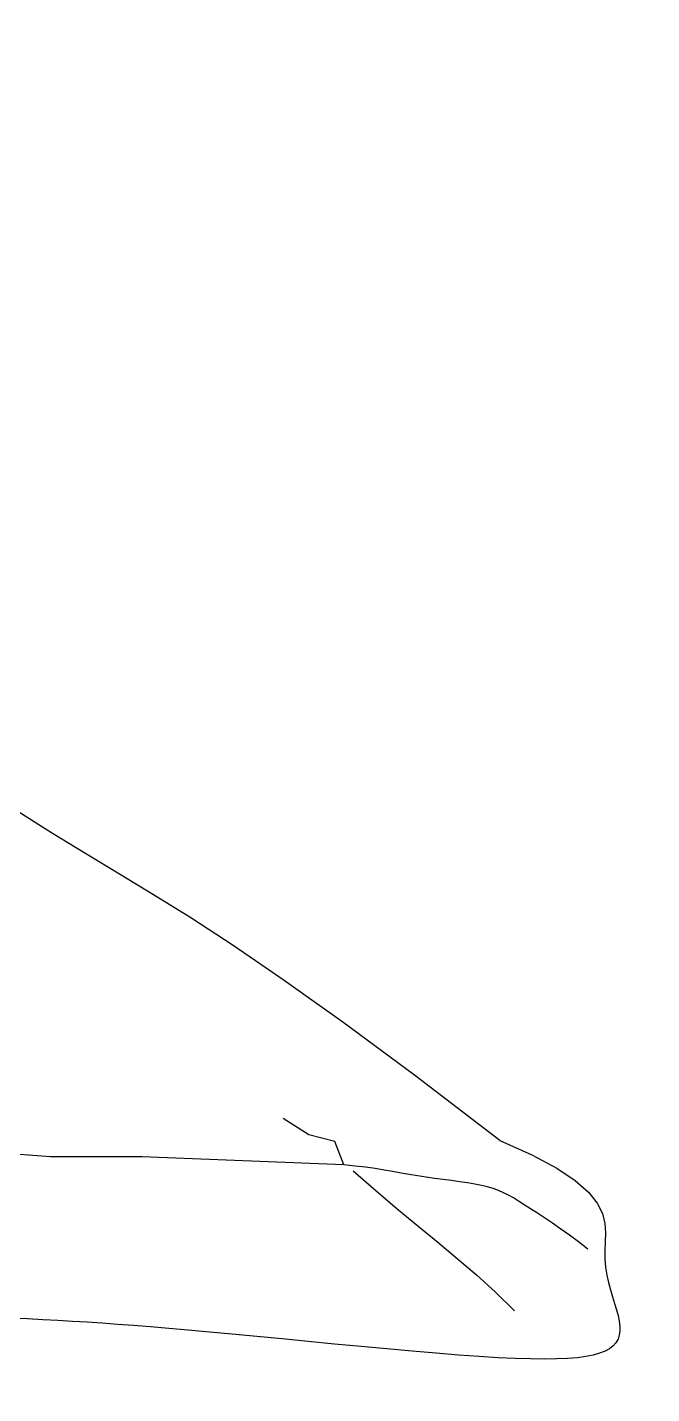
# Model space of a CAD drawing. Header units: millimetres. Extents: x 104198 to 1296755, y -81101 to 81453.
# Drawn here: x 635181.8 to 635259.2, y -26157.3 to -25988 of the extents above; entities that cross this region are included whole.
import ezdxf

# ---------------------------------------------------------------- set-up
doc = ezdxf.new("R2010")
doc.units = ezdxf.units.MM
doc.linetypes.add('HIDDEN2', pattern=[0.1875, 0.125, -0.0625])
doc.layers.add('0家具', color=51, linetype='Continuous')
doc.styles.add('黑体', font='simhei.ttf', dxfattribs={"width": 0.7})
doc.dimstyles.new('立面标注', dxfattribs={"dimtxt": 100, "dimasz": 35, "dimexe": 20, "dimexo": 100, "dimtad": 1, "dimdec": 0, "dimtxsty": '黑体', "dimblk": 'ARCHTICK', "dimcen": 80, "dimdle": 20, "dimclrd": 251, "dimclre": 251, "dimclrt": 256, "dimadec": 0, "dimazin": 0, "dimtfac": 1, "dimtdec": 0, "dimtix": 1, "dimtmove": 2, "dimatfit": 3, "dimldrblk": 'DOT', "dimfxl": 200, "dimfxlon": 1, "dimarcsym": 0})

# ---------------------------------------------------------------- blocks, each defined once
blk = doc.blocks.new('ghfdhrhr')
at = {"color": 250, "linetype": 'HIDDEN2', "ltscale": 600}
for p, q in [((635216.75, -32627.5), (635213.57, -32625.48)), ((635216.75, -32627.5), (635213.57, -32625.48)), ((635216.75, -32627.5), (635213.57, -32625.48)), ((635216.75, -32627.5), (635213.57, -32625.48)), ((635216.75, -32627.5), (635213.57, -32625.48)), ((635216.75, -32627.5), (635213.57, -32625.48)), ((635216.75, -32627.5), (635213.57, -32625.48)), ((635216.75, -32627.5), (635213.57, -32625.48)), ((635216.75, -32627.5), (635213.57, -32625.48)), ((635216.75, -32627.5), (635213.57, -32625.48)), ((635216.75, -32627.5), (635213.57, -32625.48)), ((635216.75, -32627.5), (635213.57, -32625.48)), ((635219.94, -32628.31), (635216.75, -32627.5)), ((635219.94, -32628.31), (635216.75, -32627.5)), ((635219.94, -32628.31), (635216.75, -32627.5)), ((635219.94, -32628.31), (635216.75, -32627.5)), ((635219.94, -32628.31), (635216.75, -32627.5)), ((635219.94, -32628.31), (635216.75, -32627.5)), ((635219.94, -32628.31), (635216.75, -32627.5)), ((635219.94, -32628.31), (635216.75, -32627.5)), ((635219.94, -32628.31), (635216.75, -32627.5)), ((635219.94, -32628.31), (635216.75, -32627.5)), ((635219.94, -32628.31), (635216.75, -32627.5)), ((635219.94, -32628.31), (635216.75, -32627.5)), ((635184.72, -32630.22), (635171.08, -32629.21)), ((635184.72, -32630.22), (635171.08, -32629.21)), ((635184.72, -32630.22), (635171.08, -32629.21)), ((635184.72, -32630.22), (635171.08, -32629.21)), ((635184.72, -32630.22), (635171.08, -32629.21)), ((635184.72, -32630.22), (635171.08, -32629.21)), ((635184.72, -32630.22), (635171.08, -32629.21)), ((635184.72, -32630.22), (635171.08, -32629.21)), ((635184.72, -32630.22), (635171.08, -32629.21)), ((635184.72, -32630.22), (635171.08, -32629.21)), ((635184.72, -32630.22), (635171.08, -32629.21)), ((635184.72, -32630.22), (635171.08, -32629.21)), ((635221.09, -32631.23), (635219.94, -32628.31)), ((635221.09, -32631.23), (635219.94, -32628.31)), ((635221.09, -32631.23), (635219.94, -32628.31)), ((635221.09, -32631.23), (635219.94, -32628.31)), ((635221.09, -32631.23), (635219.94, -32628.31)), ((635221.09, -32631.23), (635219.94, -32628.31)), ((635221.09, -32631.23), (635219.94, -32628.31)), ((635221.09, -32631.23), (635219.94, -32628.31)), ((635221.09, -32631.23), (635219.94, -32628.31)), ((635221.09, -32631.23), (635219.94, -32628.31)), ((635221.09, -32631.23), (635219.94, -32628.31)), ((635221.09, -32631.23), (635219.94, -32628.31)), ((635240.42, -32628.2), (635244.38, -32629.96)), ((635240.42, -32628.2), (635244.38, -32629.96)), ((635240.42, -32628.2), (635244.38, -32629.96)), ((635240.42, -32628.2), (635244.38, -32629.96)), ((635240.42, -32628.2), (635244.38, -32629.96)), ((635240.42, -32628.2), (635244.38, -32629.96)), ((635240.42, -32628.2), (635244.38, -32629.96)), ((635240.42, -32628.2), (635244.38, -32629.96)), ((635240.42, -32628.2), (635244.38, -32629.96)), ((635240.42, -32628.2), (635244.38, -32629.96)), ((635240.42, -32628.2), (635244.38, -32629.96)), ((635240.42, -32628.2), (635244.38, -32629.96)), ((635196.08, -32630.22), (635184.72, -32630.22)), ((635196.08, -32630.22), (635184.72, -32630.22)), ((635196.08, -32630.22), (635184.72, -32630.22)), ((635196.08, -32630.22), (635184.72, -32630.22)), ((635196.08, -32630.22), (635184.72, -32630.22)), ((635196.08, -32630.22), (635184.72, -32630.22)), ((635196.08, -32630.22), (635184.72, -32630.22)), ((635196.08, -32630.22), (635184.72, -32630.22)), ((635196.08, -32630.22), (635184.72, -32630.22)), ((635196.08, -32630.22), (635184.72, -32630.22)), ((635196.08, -32630.22), (635184.72, -32630.22)), ((635196.08, -32630.22), (635184.72, -32630.22)), ((635221.09, -32631.23), (635196.08, -32630.22)), ((635221.09, -32631.23), (635196.08, -32630.22)), ((635221.09, -32631.23), (635196.08, -32630.22)), ((635221.09, -32631.23), (635196.08, -32630.22)), ((635221.09, -32631.23), (635196.08, -32630.22)), ((635221.09, -32631.23), (635196.08, -32630.22)), ((635221.09, -32631.23), (635196.08, -32630.22)), ((635221.09, -32631.23), (635196.08, -32630.22)), ((635221.09, -32631.23), (635196.08, -32630.22)), ((635221.09, -32631.23), (635196.08, -32630.22)), ((635221.09, -32631.23), (635196.08, -32630.22)), ((635221.09, -32631.23), (635196.08, -32630.22)), ((635244.38, -32629.96), (635247.45, -32631.61)), ((635244.38, -32629.96), (635247.45, -32631.61)), ((635244.38, -32629.96), (635247.45, -32631.61)), ((635244.38, -32629.96), (635247.45, -32631.61)), ((635244.38, -32629.96), (635247.45, -32631.61)), ((635244.38, -32629.96), (635247.45, -32631.61)), ((635244.38, -32629.96), (635247.45, -32631.61)), ((635244.38, -32629.96), (635247.45, -32631.61)), ((635244.38, -32629.96), (635247.45, -32631.61)), ((635244.38, -32629.96), (635247.45, -32631.61)), ((635244.38, -32629.96), (635247.45, -32631.61)), ((635244.38, -32629.96), (635247.45, -32631.61)), ((635247.45, -32631.61), (635249.76, -32633.15)), ((635247.45, -32631.61), (635249.76, -32633.15)), ((635247.45, -32631.61), (635249.76, -32633.15)), ((635247.45, -32631.61), (635249.76, -32633.15)), ((635247.45, -32631.61), (635249.76, -32633.15)), ((635247.45, -32631.61), (635249.76, -32633.15)), ((635247.45, -32631.61), (635249.76, -32633.15)), ((635247.45, -32631.61), (635249.76, -32633.15)), ((635247.45, -32631.61), (635249.76, -32633.15)), ((635247.45, -32631.61), (635249.76, -32633.15)), ((635247.45, -32631.61), (635249.76, -32633.15)), ((635247.45, -32631.61), (635249.76, -32633.15)), ((635249.76, -32633.15), (635251.4, -32634.6)), ((635249.76, -32633.15), (635251.4, -32634.6)), ((635249.76, -32633.15), (635251.4, -32634.6)), ((635249.76, -32633.15), (635251.4, -32634.6)), ((635249.76, -32633.15), (635251.4, -32634.6)), ((635249.76, -32633.15), (635251.4, -32634.6)), ((635249.76, -32633.15), (635251.4, -32634.6)), ((635249.76, -32633.15), (635251.4, -32634.6)), ((635249.76, -32633.15), (635251.4, -32634.6)), ((635249.76, -32633.15), (635251.4, -32634.6)), ((635249.76, -32633.15), (635251.4, -32634.6)), ((635249.76, -32633.15), (635251.4, -32634.6)), ((635251.4, -32634.6), (635252.48, -32635.96)), ((635251.4, -32634.6), (635252.48, -32635.96)), ((635251.4, -32634.6), (635252.48, -32635.96)), ((635251.4, -32634.6), (635252.48, -32635.96)), ((635251.4, -32634.6), (635252.48, -32635.96)), ((635251.4, -32634.6), (635252.48, -32635.96)), ((635251.4, -32634.6), (635252.48, -32635.96)), ((635251.4, -32634.6), (635252.48, -32635.96)), ((635251.4, -32634.6), (635252.48, -32635.96)), ((635251.4, -32634.6), (635252.48, -32635.96)), ((635251.4, -32634.6), (635252.48, -32635.96)), ((635251.4, -32634.6), (635252.48, -32635.96)), ((635252.48, -32635.96), (635253.13, -32637.25)), ((635252.48, -32635.96), (635253.13, -32637.25)), ((635252.48, -32635.96), (635253.13, -32637.25)), ((635252.48, -32635.96), (635253.13, -32637.25)), ((635252.48, -32635.96), (635253.13, -32637.25)), ((635252.48, -32635.96), (635253.13, -32637.25)), ((635252.48, -32635.96), (635253.13, -32637.25)), ((635252.48, -32635.96), (635253.13, -32637.25)), ((635252.48, -32635.96), (635253.13, -32637.25)), ((635252.48, -32635.96), (635253.13, -32637.25)), ((635252.48, -32635.96), (635253.13, -32637.25)), ((635252.48, -32635.96), (635253.13, -32637.25)), ((635253.13, -32637.25), (635253.43, -32638.47)), ((635253.13, -32637.25), (635253.43, -32638.47)), ((635253.13, -32637.25), (635253.43, -32638.47)), ((635253.13, -32637.25), (635253.43, -32638.47)), ((635253.13, -32637.25), (635253.43, -32638.47)), ((635253.13, -32637.25), (635253.43, -32638.47)), ((635253.13, -32637.25), (635253.43, -32638.47)), ((635253.13, -32637.25), (635253.43, -32638.47)), ((635253.13, -32637.25), (635253.43, -32638.47)), ((635253.13, -32637.25), (635253.43, -32638.47)), ((635253.13, -32637.25), (635253.43, -32638.47)), ((635253.13, -32637.25), (635253.43, -32638.47)), ((635253.43, -32638.47), (635253.5, -32639.64)), ((635253.43, -32638.47), (635253.5, -32639.64)), ((635253.43, -32638.47), (635253.5, -32639.64)), ((635253.43, -32638.47), (635253.5, -32639.64)), ((635253.43, -32638.47), (635253.5, -32639.64)), ((635253.43, -32638.47), (635253.5, -32639.64)), ((635253.43, -32638.47), (635253.5, -32639.64)), ((635253.43, -32638.47), (635253.5, -32639.64)), ((635253.43, -32638.47), (635253.5, -32639.64)), ((635253.43, -32638.47), (635253.5, -32639.64)), ((635253.43, -32638.47), (635253.5, -32639.64)), ((635253.43, -32638.47), (635253.5, -32639.64)), ((635253.46, -32640.75), (635253.4, -32641.83)), ((635253.46, -32640.75), (635253.4, -32641.83)), ((635253.46, -32640.75), (635253.4, -32641.83)), ((635253.46, -32640.75), (635253.4, -32641.83)), ((635253.46, -32640.75), (635253.4, -32641.83)), ((635253.46, -32640.75), (635253.4, -32641.83)), ((635253.46, -32640.75), (635253.4, -32641.83)), ((635253.46, -32640.75), (635253.4, -32641.83)), ((635253.46, -32640.75), (635253.4, -32641.83)), ((635253.46, -32640.75), (635253.4, -32641.83)), ((635253.46, -32640.75), (635253.4, -32641.83)), ((635253.46, -32640.75), (635253.4, -32641.83)), ((635253.5, -32639.64), (635253.46, -32640.75)), ((635253.5, -32639.64), (635253.46, -32640.75)), ((635253.5, -32639.64), (635253.46, -32640.75)), ((635253.5, -32639.64), (635253.46, -32640.75)), ((635253.5, -32639.64), (635253.46, -32640.75)), ((635253.5, -32639.64), (635253.46, -32640.75)), ((635253.5, -32639.64), (635253.46, -32640.75)), ((635253.5, -32639.64), (635253.46, -32640.75)), ((635253.5, -32639.64), (635253.46, -32640.75)), ((635253.5, -32639.64), (635253.46, -32640.75)), ((635253.5, -32639.64), (635253.46, -32640.75)), ((635253.5, -32639.64), (635253.46, -32640.75)), ((635253.4, -32641.83), (635253.41, -32642.88)), ((635253.4, -32641.83), (635253.41, -32642.88)), ((635253.4, -32641.83), (635253.41, -32642.88)), ((635253.4, -32641.83), (635253.41, -32642.88)), ((635253.4, -32641.83), (635253.41, -32642.88)), ((635253.4, -32641.83), (635253.41, -32642.88)), ((635253.4, -32641.83), (635253.41, -32642.88)), ((635253.4, -32641.83), (635253.41, -32642.88)), ((635253.4, -32641.83), (635253.41, -32642.88)), ((635253.4, -32641.83), (635253.41, -32642.88)), ((635253.4, -32641.83), (635253.41, -32642.88)), ((635253.4, -32641.83), (635253.41, -32642.88)), ((635253.41, -32642.88), (635253.51, -32643.89)), ((635253.41, -32642.88), (635253.51, -32643.89)), ((635253.41, -32642.88), (635253.51, -32643.89)), ((635253.41, -32642.88), (635253.51, -32643.89)), ((635253.41, -32642.88), (635253.51, -32643.89)), ((635253.41, -32642.88), (635253.51, -32643.89)), ((635253.41, -32642.88), (635253.51, -32643.89)), ((635253.41, -32642.88), (635253.51, -32643.89)), ((635253.41, -32642.88), (635253.51, -32643.89)), ((635253.41, -32642.88), (635253.51, -32643.89)), ((635253.41, -32642.88), (635253.51, -32643.89)), ((635253.41, -32642.88), (635253.51, -32643.89)), ((635253.51, -32643.89), (635253.67, -32644.87)), ((635253.51, -32643.89), (635253.67, -32644.87)), ((635253.51, -32643.89), (635253.67, -32644.87)), ((635253.51, -32643.89), (635253.67, -32644.87)), ((635253.51, -32643.89), (635253.67, -32644.87)), ((635253.51, -32643.89), (635253.67, -32644.87)), ((635253.51, -32643.89), (635253.67, -32644.87)), ((635253.51, -32643.89), (635253.67, -32644.87)), ((635253.51, -32643.89), (635253.67, -32644.87)), ((635253.51, -32643.89), (635253.67, -32644.87)), ((635253.51, -32643.89), (635253.67, -32644.87)), ((635253.51, -32643.89), (635253.67, -32644.87)), ((635253.67, -32644.87), (635253.88, -32645.81)), ((635253.67, -32644.87), (635253.88, -32645.81)), ((635253.67, -32644.87), (635253.88, -32645.81)), ((635253.67, -32644.87), (635253.88, -32645.81)), ((635253.67, -32644.87), (635253.88, -32645.81)), ((635253.67, -32644.87), (635253.88, -32645.81)), ((635253.67, -32644.87), (635253.88, -32645.81)), ((635253.67, -32644.87), (635253.88, -32645.81)), ((635253.67, -32644.87), (635253.88, -32645.81)), ((635253.67, -32644.87), (635253.88, -32645.81)), ((635253.67, -32644.87), (635253.88, -32645.81)), ((635253.67, -32644.87), (635253.88, -32645.81)), ((635253.88, -32645.81), (635254.12, -32646.71)), ((635253.88, -32645.81), (635254.12, -32646.71)), ((635253.88, -32645.81), (635254.12, -32646.71)), ((635253.88, -32645.81), (635254.12, -32646.71)), ((635253.88, -32645.81), (635254.12, -32646.71)), ((635253.88, -32645.81), (635254.12, -32646.71)), ((635253.88, -32645.81), (635254.12, -32646.71)), ((635253.88, -32645.81), (635254.12, -32646.71)), ((635253.88, -32645.81), (635254.12, -32646.71)), ((635253.88, -32645.81), (635254.12, -32646.71)), ((635253.88, -32645.81), (635254.12, -32646.71)), ((635253.88, -32645.81), (635254.12, -32646.71)), ((635254.12, -32646.71), (635254.37, -32647.58)), ((635254.12, -32646.71), (635254.37, -32647.58)), ((635254.12, -32646.71), (635254.37, -32647.58)), ((635254.12, -32646.71), (635254.37, -32647.58)), ((635254.12, -32646.71), (635254.37, -32647.58)), ((635254.12, -32646.71), (635254.37, -32647.58)), ((635254.12, -32646.71), (635254.37, -32647.58)), ((635254.12, -32646.71), (635254.37, -32647.58)), ((635254.12, -32646.71), (635254.37, -32647.58)), ((635254.12, -32646.71), (635254.37, -32647.58)), ((635254.12, -32646.71), (635254.37, -32647.58)), ((635254.12, -32646.71), (635254.37, -32647.58)), ((635254.37, -32647.58), (635254.62, -32648.4)), ((635254.37, -32647.58), (635254.62, -32648.4)), ((635254.37, -32647.58), (635254.62, -32648.4)), ((635254.37, -32647.58), (635254.62, -32648.4)), ((635254.37, -32647.58), (635254.62, -32648.4)), ((635254.37, -32647.58), (635254.62, -32648.4)), ((635254.37, -32647.58), (635254.62, -32648.4)), ((635254.37, -32647.58), (635254.62, -32648.4)), ((635254.37, -32647.58), (635254.62, -32648.4)), ((635254.37, -32647.58), (635254.62, -32648.4)), ((635254.37, -32647.58), (635254.62, -32648.4)), ((635254.37, -32647.58), (635254.62, -32648.4)), ((635254.62, -32648.4), (635254.85, -32649.17)), ((635254.62, -32648.4), (635254.85, -32649.17)), ((635254.62, -32648.4), (635254.85, -32649.17)), ((635254.62, -32648.4), (635254.85, -32649.17)), ((635254.62, -32648.4), (635254.85, -32649.17)), ((635254.62, -32648.4), (635254.85, -32649.17)), ((635254.62, -32648.4), (635254.85, -32649.17)), ((635254.62, -32648.4), (635254.85, -32649.17)), ((635254.62, -32648.4), (635254.85, -32649.17)), ((635254.62, -32648.4), (635254.85, -32649.17)), ((635254.62, -32648.4), (635254.85, -32649.17)), ((635254.62, -32648.4), (635254.85, -32649.17)), ((635254.85, -32649.17), (635255.05, -32649.9)), ((635254.85, -32649.17), (635255.05, -32649.9)), ((635254.85, -32649.17), (635255.05, -32649.9)), ((635254.85, -32649.17), (635255.05, -32649.9)), ((635254.85, -32649.17), (635255.05, -32649.9)), ((635254.85, -32649.17), (635255.05, -32649.9)), ((635254.85, -32649.17), (635255.05, -32649.9)), ((635254.85, -32649.17), (635255.05, -32649.9)), ((635254.85, -32649.17), (635255.05, -32649.9)), ((635254.85, -32649.17), (635255.05, -32649.9)), ((635254.85, -32649.17), (635255.05, -32649.9)), ((635254.85, -32649.17), (635255.05, -32649.9)), ((635181.87, -32650.31), (635179.92, -32650.21)), ((635181.87, -32650.31), (635179.92, -32650.21)), ((635181.87, -32650.31), (635179.92, -32650.21)), ((635181.87, -32650.31), (635179.92, -32650.21)), ((635181.87, -32650.31), (635179.92, -32650.21)), ((635181.87, -32650.31), (635179.92, -32650.21)), ((635181.87, -32650.31), (635179.92, -32650.21)), ((635181.87, -32650.31), (635179.92, -32650.21)), ((635181.87, -32650.31), (635179.92, -32650.21)), ((635181.87, -32650.31), (635179.92, -32650.21)), ((635181.87, -32650.31), (635179.92, -32650.21)), ((635181.87, -32650.31), (635179.92, -32650.21)), ((635183.77, -32650.41), (635181.87, -32650.31)), ((635183.77, -32650.41), (635181.87, -32650.31)), ((635183.77, -32650.41), (635181.87, -32650.31)), ((635183.77, -32650.41), (635181.87, -32650.31)), ((635183.77, -32650.41), (635181.87, -32650.31)), ((635183.77, -32650.41), (635181.87, -32650.31)), ((635183.77, -32650.41), (635181.87, -32650.31)), ((635183.77, -32650.41), (635181.87, -32650.31)), ((635183.77, -32650.41), (635181.87, -32650.31)), ((635183.77, -32650.41), (635181.87, -32650.31)), ((635183.77, -32650.41), (635181.87, -32650.31)), ((635183.77, -32650.41), (635181.87, -32650.31)), ((635185.62, -32650.52), (635183.77, -32650.41)), ((635185.62, -32650.52), (635183.77, -32650.41)), ((635185.62, -32650.52), (635183.77, -32650.41)), ((635185.62, -32650.52), (635183.77, -32650.41)), ((635185.62, -32650.52), (635183.77, -32650.41)), ((635185.62, -32650.52), (635183.77, -32650.41)), ((635185.62, -32650.52), (635183.77, -32650.41)), ((635185.62, -32650.52), (635183.77, -32650.41)), ((635185.62, -32650.52), (635183.77, -32650.41)), ((635185.62, -32650.52), (635183.77, -32650.41)), ((635185.62, -32650.52), (635183.77, -32650.41)), ((635185.62, -32650.52), (635183.77, -32650.41)), ((635187.44, -32650.62), (635185.62, -32650.52)), ((635187.44, -32650.62), (635185.62, -32650.52)), ((635187.44, -32650.62), (635185.62, -32650.52)), ((635187.44, -32650.62), (635185.62, -32650.52)), ((635187.44, -32650.62), (635185.62, -32650.52)), ((635187.44, -32650.62), (635185.62, -32650.52)), ((635187.44, -32650.62), (635185.62, -32650.52)), ((635187.44, -32650.62), (635185.62, -32650.52)), ((635187.44, -32650.62), (635185.62, -32650.52)), ((635187.44, -32650.62), (635185.62, -32650.52)), ((635187.44, -32650.62), (635185.62, -32650.52)), ((635187.44, -32650.62), (635185.62, -32650.52)), ((635189.27, -32650.73), (635187.44, -32650.62)), ((635189.27, -32650.73), (635187.44, -32650.62)), ((635189.27, -32650.73), (635187.44, -32650.62)), ((635189.27, -32650.73), (635187.44, -32650.62)), ((635189.27, -32650.73), (635187.44, -32650.62)), ((635189.27, -32650.73), (635187.44, -32650.62)), ((635189.27, -32650.73), (635187.44, -32650.62)), ((635189.27, -32650.73), (635187.44, -32650.62)), ((635189.27, -32650.73), (635187.44, -32650.62)), ((635189.27, -32650.73), (635187.44, -32650.62)), ((635189.27, -32650.73), (635187.44, -32650.62)), ((635189.27, -32650.73), (635187.44, -32650.62)), ((635191.12, -32650.85), (635189.27, -32650.73)), ((635191.12, -32650.85), (635189.27, -32650.73)), ((635191.12, -32650.85), (635189.27, -32650.73)), ((635191.12, -32650.85), (635189.27, -32650.73)), ((635191.12, -32650.85), (635189.27, -32650.73)), ((635191.12, -32650.85), (635189.27, -32650.73)), ((635191.12, -32650.85), (635189.27, -32650.73)), ((635191.12, -32650.85), (635189.27, -32650.73)), ((635191.12, -32650.85), (635189.27, -32650.73)), ((635191.12, -32650.85), (635189.27, -32650.73)), ((635191.12, -32650.85), (635189.27, -32650.73)), ((635191.12, -32650.85), (635189.27, -32650.73)), ((635193.03, -32650.98), (635191.12, -32650.85)), ((635193.03, -32650.98), (635191.12, -32650.85)), ((635193.03, -32650.98), (635191.12, -32650.85)), ((635193.03, -32650.98), (635191.12, -32650.85)), ((635193.03, -32650.98), (635191.12, -32650.85)), ((635193.03, -32650.98), (635191.12, -32650.85)), ((635193.03, -32650.98), (635191.12, -32650.85)), ((635193.03, -32650.98), (635191.12, -32650.85)), ((635193.03, -32650.98), (635191.12, -32650.85)), ((635193.03, -32650.98), (635191.12, -32650.85)), ((635193.03, -32650.98), (635191.12, -32650.85)), ((635193.03, -32650.98), (635191.12, -32650.85)), ((635195.02, -32651.13), (635193.03, -32650.98)), ((635195.02, -32651.13), (635193.03, -32650.98)), ((635195.02, -32651.13), (635193.03, -32650.98)), ((635195.02, -32651.13), (635193.03, -32650.98)), ((635195.02, -32651.13), (635193.03, -32650.98)), ((635195.02, -32651.13), (635193.03, -32650.98)), ((635195.02, -32651.13), (635193.03, -32650.98)), ((635195.02, -32651.13), (635193.03, -32650.98)), ((635195.02, -32651.13), (635193.03, -32650.98)), ((635195.02, -32651.13), (635193.03, -32650.98)), ((635195.02, -32651.13), (635193.03, -32650.98)), ((635195.02, -32651.13), (635193.03, -32650.98)), ((635197.13, -32651.29), (635195.02, -32651.13)), ((635197.13, -32651.29), (635195.02, -32651.13)), ((635197.13, -32651.29), (635195.02, -32651.13)), ((635197.13, -32651.29), (635195.02, -32651.13)), ((635197.13, -32651.29), (635195.02, -32651.13)), ((635197.13, -32651.29), (635195.02, -32651.13)), ((635197.13, -32651.29), (635195.02, -32651.13)), ((635197.13, -32651.29), (635195.02, -32651.13)), ((635197.13, -32651.29), (635195.02, -32651.13)), ((635197.13, -32651.29), (635195.02, -32651.13)), ((635197.13, -32651.29), (635195.02, -32651.13)), ((635197.13, -32651.29), (635195.02, -32651.13)), ((635199.38, -32651.48), (635197.13, -32651.29)), ((635199.38, -32651.48), (635197.13, -32651.29)), ((635199.38, -32651.48), (635197.13, -32651.29)), ((635199.38, -32651.48), (635197.13, -32651.29)), ((635199.38, -32651.48), (635197.13, -32651.29)), ((635199.38, -32651.48), (635197.13, -32651.29)), ((635199.38, -32651.48), (635197.13, -32651.29)), ((635199.38, -32651.48), (635197.13, -32651.29)), ((635199.38, -32651.48), (635197.13, -32651.29)), ((635199.38, -32651.48), (635197.13, -32651.29)), ((635199.38, -32651.48), (635197.13, -32651.29)), ((635199.38, -32651.48), (635197.13, -32651.29)), ((635255.05, -32649.9), (635255.2, -32650.58)), ((635255.05, -32649.9), (635255.2, -32650.58)), ((635255.05, -32649.9), (635255.2, -32650.58)), ((635255.05, -32649.9), (635255.2, -32650.58)), ((635255.05, -32649.9), (635255.2, -32650.58)), ((635255.05, -32649.9), (635255.2, -32650.58)), ((635255.05, -32649.9), (635255.2, -32650.58)), ((635255.05, -32649.9), (635255.2, -32650.58)), ((635255.05, -32649.9), (635255.2, -32650.58)), ((635255.05, -32649.9), (635255.2, -32650.58)), ((635255.05, -32649.9), (635255.2, -32650.58)), ((635255.05, -32649.9), (635255.2, -32650.58)), ((635255.2, -32650.58), (635255.28, -32651.21)), ((635255.2, -32650.58), (635255.28, -32651.21)), ((635255.2, -32650.58), (635255.28, -32651.21)), ((635255.2, -32650.58), (635255.28, -32651.21)), ((635255.2, -32650.58), (635255.28, -32651.21)), ((635255.2, -32650.58), (635255.28, -32651.21)), ((635255.2, -32650.58), (635255.28, -32651.21)), ((635255.2, -32650.58), (635255.28, -32651.21)), ((635255.2, -32650.58), (635255.28, -32651.21)), ((635255.2, -32650.58), (635255.28, -32651.21)), ((635255.2, -32650.58), (635255.28, -32651.21)), ((635255.2, -32650.58), (635255.28, -32651.21)), ((635255.28, -32651.21), (635255.28, -32651.8)), ((635255.28, -32651.21), (635255.28, -32651.8)), ((635255.28, -32651.21), (635255.28, -32651.8)), ((635255.28, -32651.21), (635255.28, -32651.8)), ((635255.28, -32651.21), (635255.28, -32651.8)), ((635255.28, -32651.21), (635255.28, -32651.8)), ((635255.28, -32651.21), (635255.28, -32651.8)), ((635255.28, -32651.21), (635255.28, -32651.8)), ((635255.28, -32651.21), (635255.28, -32651.8)), ((635255.28, -32651.21), (635255.28, -32651.8)), ((635255.28, -32651.21), (635255.28, -32651.8)), ((635255.28, -32651.21), (635255.28, -32651.8)), ((635201.8, -32651.69), (635199.38, -32651.48)), ((635201.8, -32651.69), (635199.38, -32651.48)), ((635201.8, -32651.69), (635199.38, -32651.48)), ((635201.8, -32651.69), (635199.38, -32651.48)), ((635201.8, -32651.69), (635199.38, -32651.48)), ((635201.8, -32651.69), (635199.38, -32651.48)), ((635201.8, -32651.69), (635199.38, -32651.48)), ((635201.8, -32651.69), (635199.38, -32651.48)), ((635201.8, -32651.69), (635199.38, -32651.48)), ((635201.8, -32651.69), (635199.38, -32651.48)), ((635201.8, -32651.69), (635199.38, -32651.48)), ((635201.8, -32651.69), (635199.38, -32651.48)), ((635204.42, -32651.93), (635201.8, -32651.69)), ((635204.42, -32651.93), (635201.8, -32651.69)), ((635204.42, -32651.93), (635201.8, -32651.69)), ((635204.42, -32651.93), (635201.8, -32651.69)), ((635204.42, -32651.93), (635201.8, -32651.69)), ((635204.42, -32651.93), (635201.8, -32651.69)), ((635204.42, -32651.93), (635201.8, -32651.69)), ((635204.42, -32651.93), (635201.8, -32651.69)), ((635204.42, -32651.93), (635201.8, -32651.69)), ((635204.42, -32651.93), (635201.8, -32651.69)), ((635204.42, -32651.93), (635201.8, -32651.69)), ((635204.42, -32651.93), (635201.8, -32651.69)), ((635207.25, -32652.2), (635204.42, -32651.93)), ((635207.25, -32652.2), (635204.42, -32651.93)), ((635207.25, -32652.2), (635204.42, -32651.93)), ((635207.25, -32652.2), (635204.42, -32651.93)), ((635207.25, -32652.2), (635204.42, -32651.93)), ((635207.25, -32652.2), (635204.42, -32651.93)), ((635207.25, -32652.2), (635204.42, -32651.93)), ((635207.25, -32652.2), (635204.42, -32651.93)), ((635207.25, -32652.2), (635204.42, -32651.93)), ((635207.25, -32652.2), (635204.42, -32651.93)), ((635207.25, -32652.2), (635204.42, -32651.93)), ((635207.25, -32652.2), (635204.42, -32651.93)), ((635210.27, -32652.49), (635207.25, -32652.2)), ((635210.27, -32652.49), (635207.25, -32652.2)), ((635210.27, -32652.49), (635207.25, -32652.2)), ((635210.27, -32652.49), (635207.25, -32652.2)), ((635210.27, -32652.49), (635207.25, -32652.2)), ((635210.27, -32652.49), (635207.25, -32652.2)), ((635210.27, -32652.49), (635207.25, -32652.2)), ((635210.27, -32652.49), (635207.25, -32652.2)), ((635210.27, -32652.49), (635207.25, -32652.2)), ((635210.27, -32652.49), (635207.25, -32652.2)), ((635210.27, -32652.49), (635207.25, -32652.2)), ((635210.27, -32652.49), (635207.25, -32652.2)), ((635213.42, -32652.79), (635210.27, -32652.49)), ((635213.42, -32652.79), (635210.27, -32652.49)), ((635213.42, -32652.79), (635210.27, -32652.49)), ((635213.42, -32652.79), (635210.27, -32652.49)), ((635213.42, -32652.79), (635210.27, -32652.49)), ((635213.42, -32652.79), (635210.27, -32652.49)), ((635213.42, -32652.79), (635210.27, -32652.49)), ((635213.42, -32652.79), (635210.27, -32652.49)), ((635213.42, -32652.79), (635210.27, -32652.49)), ((635213.42, -32652.79), (635210.27, -32652.49)), ((635213.42, -32652.79), (635210.27, -32652.49)), ((635213.42, -32652.79), (635210.27, -32652.49)), ((635216.66, -32653.11), (635213.42, -32652.79)), ((635216.66, -32653.11), (635213.42, -32652.79)), ((635216.66, -32653.11), (635213.42, -32652.79)), ((635216.66, -32653.11), (635213.42, -32652.79)), ((635216.66, -32653.11), (635213.42, -32652.79)), ((635216.66, -32653.11), (635213.42, -32652.79)), ((635216.66, -32653.11), (635213.42, -32652.79)), ((635216.66, -32653.11), (635213.42, -32652.79)), ((635216.66, -32653.11), (635213.42, -32652.79)), ((635216.66, -32653.11), (635213.42, -32652.79)), ((635216.66, -32653.11), (635213.42, -32652.79)), ((635216.66, -32653.11), (635213.42, -32652.79)), ((635255.05, -32652.82), (635254.79, -32653.25)), ((635255.05, -32652.82), (635254.79, -32653.25)), ((635255.05, -32652.82), (635254.79, -32653.25)), ((635255.05, -32652.82), (635254.79, -32653.25)), ((635255.05, -32652.82), (635254.79, -32653.25)), ((635255.05, -32652.82), (635254.79, -32653.25)), ((635255.05, -32652.82), (635254.79, -32653.25)), ((635255.05, -32652.82), (635254.79, -32653.25)), ((635255.05, -32652.82), (635254.79, -32653.25)), ((635255.05, -32652.82), (635254.79, -32653.25)), ((635255.05, -32652.82), (635254.79, -32653.25)), ((635255.05, -32652.82), (635254.79, -32653.25)), ((635255.21, -32652.33), (635255.05, -32652.82)), ((635255.21, -32652.33), (635255.05, -32652.82)), ((635255.21, -32652.33), (635255.05, -32652.82)), ((635255.21, -32652.33), (635255.05, -32652.82)), ((635255.21, -32652.33), (635255.05, -32652.82)), ((635255.21, -32652.33), (635255.05, -32652.82)), ((635255.21, -32652.33), (635255.05, -32652.82)), ((635255.21, -32652.33), (635255.05, -32652.82)), ((635255.21, -32652.33), (635255.05, -32652.82)), ((635255.21, -32652.33), (635255.05, -32652.82)), ((635255.21, -32652.33), (635255.05, -32652.82)), ((635255.21, -32652.33), (635255.05, -32652.82)), ((635255.28, -32651.8), (635255.21, -32652.33)), ((635255.28, -32651.8), (635255.21, -32652.33)), ((635255.28, -32651.8), (635255.21, -32652.33)), ((635255.28, -32651.8), (635255.21, -32652.33)), ((635255.28, -32651.8), (635255.21, -32652.33)), ((635255.28, -32651.8), (635255.21, -32652.33)), ((635255.28, -32651.8), (635255.21, -32652.33)), ((635255.28, -32651.8), (635255.21, -32652.33)), ((635255.28, -32651.8), (635255.21, -32652.33)), ((635255.28, -32651.8), (635255.21, -32652.33)), ((635255.28, -32651.8), (635255.21, -32652.33)), ((635255.28, -32651.8), (635255.21, -32652.33)), ((635219.93, -32653.42), (635216.66, -32653.11)), ((635219.93, -32653.42), (635216.66, -32653.11)), ((635219.93, -32653.42), (635216.66, -32653.11)), ((635219.93, -32653.42), (635216.66, -32653.11)), ((635219.93, -32653.42), (635216.66, -32653.11)), ((635219.93, -32653.42), (635216.66, -32653.11)), ((635219.93, -32653.42), (635216.66, -32653.11)), ((635219.93, -32653.42), (635216.66, -32653.11)), ((635219.93, -32653.42), (635216.66, -32653.11)), ((635219.93, -32653.42), (635216.66, -32653.11)), ((635219.93, -32653.42), (635216.66, -32653.11)), ((635219.93, -32653.42), (635216.66, -32653.11)), ((635223.2, -32653.73), (635219.93, -32653.42)), ((635223.2, -32653.73), (635219.93, -32653.42)), ((635223.2, -32653.73), (635219.93, -32653.42)), ((635223.2, -32653.73), (635219.93, -32653.42)), ((635223.2, -32653.73), (635219.93, -32653.42)), ((635223.2, -32653.73), (635219.93, -32653.42)), ((635223.2, -32653.73), (635219.93, -32653.42)), ((635223.2, -32653.73), (635219.93, -32653.42)), ((635223.2, -32653.73), (635219.93, -32653.42)), ((635223.2, -32653.73), (635219.93, -32653.42)), ((635223.2, -32653.73), (635219.93, -32653.42)), ((635223.2, -32653.73), (635219.93, -32653.42)), ((635226.42, -32654.03), (635223.2, -32653.73)), ((635226.42, -32654.03), (635223.2, -32653.73)), ((635226.42, -32654.03), (635223.2, -32653.73)), ((635226.42, -32654.03), (635223.2, -32653.73)), ((635226.42, -32654.03), (635223.2, -32653.73)), ((635226.42, -32654.03), (635223.2, -32653.73)), ((635226.42, -32654.03), (635223.2, -32653.73)), ((635226.42, -32654.03), (635223.2, -32653.73)), ((635226.42, -32654.03), (635223.2, -32653.73)), ((635226.42, -32654.03), (635223.2, -32653.73)), ((635226.42, -32654.03), (635223.2, -32653.73)), ((635226.42, -32654.03), (635223.2, -32653.73)), ((635229.55, -32654.31), (635226.42, -32654.03)), ((635229.55, -32654.31), (635226.42, -32654.03)), ((635229.55, -32654.31), (635226.42, -32654.03)), ((635229.55, -32654.31), (635226.42, -32654.03)), ((635229.55, -32654.31), (635226.42, -32654.03)), ((635229.55, -32654.31), (635226.42, -32654.03)), ((635229.55, -32654.31), (635226.42, -32654.03)), ((635229.55, -32654.31), (635226.42, -32654.03)), ((635229.55, -32654.31), (635226.42, -32654.03)), ((635229.55, -32654.31), (635226.42, -32654.03)), ((635229.55, -32654.31), (635226.42, -32654.03)), ((635229.55, -32654.31), (635226.42, -32654.03)), ((635232.52, -32654.57), (635229.55, -32654.31)), ((635232.52, -32654.57), (635229.55, -32654.31)), ((635232.52, -32654.57), (635229.55, -32654.31)), ((635232.52, -32654.57), (635229.55, -32654.31)), ((635232.52, -32654.57), (635229.55, -32654.31)), ((635232.52, -32654.57), (635229.55, -32654.31)), ((635232.52, -32654.57), (635229.55, -32654.31)), ((635232.52, -32654.57), (635229.55, -32654.31)), ((635232.52, -32654.57), (635229.55, -32654.31)), ((635232.52, -32654.57), (635229.55, -32654.31)), ((635232.52, -32654.57), (635229.55, -32654.31)), ((635232.52, -32654.57), (635229.55, -32654.31)), ((635235.3, -32654.79), (635232.52, -32654.57)), ((635235.3, -32654.79), (635232.52, -32654.57)), ((635235.3, -32654.79), (635232.52, -32654.57)), ((635235.3, -32654.79), (635232.52, -32654.57)), ((635235.3, -32654.79), (635232.52, -32654.57)), ((635235.3, -32654.79), (635232.52, -32654.57)), ((635235.3, -32654.79), (635232.52, -32654.57)), ((635235.3, -32654.79), (635232.52, -32654.57)), ((635235.3, -32654.79), (635232.52, -32654.57)), ((635235.3, -32654.79), (635232.52, -32654.57)), ((635235.3, -32654.79), (635232.52, -32654.57)), ((635235.3, -32654.79), (635232.52, -32654.57)), ((635252.77, -32654.57), (635251.98, -32654.79)), ((635252.77, -32654.57), (635251.98, -32654.79)), ((635252.77, -32654.57), (635251.98, -32654.79)), ((635252.77, -32654.57), (635251.98, -32654.79)), ((635252.77, -32654.57), (635251.98, -32654.79)), ((635252.77, -32654.57), (635251.98, -32654.79)), ((635252.77, -32654.57), (635251.98, -32654.79)), ((635252.77, -32654.57), (635251.98, -32654.79)), ((635252.77, -32654.57), (635251.98, -32654.79)), ((635252.77, -32654.57), (635251.98, -32654.79)), ((635252.77, -32654.57), (635251.98, -32654.79)), ((635252.77, -32654.57), (635251.98, -32654.79)), ((635253.44, -32654.3), (635252.77, -32654.57)), ((635253.44, -32654.3), (635252.77, -32654.57)), ((635253.44, -32654.3), (635252.77, -32654.57)), ((635253.44, -32654.3), (635252.77, -32654.57)), ((635253.44, -32654.3), (635252.77, -32654.57)), ((635253.44, -32654.3), (635252.77, -32654.57)), ((635253.44, -32654.3), (635252.77, -32654.57)), ((635253.44, -32654.3), (635252.77, -32654.57)), ((635253.44, -32654.3), (635252.77, -32654.57)), ((635253.44, -32654.3), (635252.77, -32654.57)), ((635253.44, -32654.3), (635252.77, -32654.57)), ((635253.44, -32654.3), (635252.77, -32654.57)), ((635254, -32654), (635253.44, -32654.3)), ((635254, -32654), (635253.44, -32654.3)), ((635254, -32654), (635253.44, -32654.3)), ((635254, -32654), (635253.44, -32654.3)), ((635254, -32654), (635253.44, -32654.3)), ((635254, -32654), (635253.44, -32654.3)), ((635254, -32654), (635253.44, -32654.3)), ((635254, -32654), (635253.44, -32654.3)), ((635254, -32654), (635253.44, -32654.3)), ((635254, -32654), (635253.44, -32654.3)), ((635254, -32654), (635253.44, -32654.3)), ((635254, -32654), (635253.44, -32654.3)), ((635254.45, -32653.65), (635254, -32654)), ((635254.45, -32653.65), (635254, -32654)), ((635254.45, -32653.65), (635254, -32654)), ((635254.45, -32653.65), (635254, -32654)), ((635254.45, -32653.65), (635254, -32654)), ((635254.45, -32653.65), (635254, -32654)), ((635254.45, -32653.65), (635254, -32654)), ((635254.45, -32653.65), (635254, -32654)), ((635254.45, -32653.65), (635254, -32654)), ((635254.45, -32653.65), (635254, -32654)), ((635254.45, -32653.65), (635254, -32654)), ((635254.45, -32653.65), (635254, -32654)), ((635254.79, -32653.25), (635254.45, -32653.65)), ((635254.79, -32653.25), (635254.45, -32653.65)), ((635254.79, -32653.25), (635254.45, -32653.65)), ((635254.79, -32653.25), (635254.45, -32653.65)), ((635254.79, -32653.25), (635254.45, -32653.65)), ((635254.79, -32653.25), (635254.45, -32653.65)), ((635254.79, -32653.25), (635254.45, -32653.65)), ((635254.79, -32653.25), (635254.45, -32653.65)), ((635254.79, -32653.25), (635254.45, -32653.65)), ((635254.79, -32653.25), (635254.45, -32653.65)), ((635254.79, -32653.25), (635254.45, -32653.65)), ((635254.79, -32653.25), (635254.45, -32653.65)), ((635237.86, -32654.97), (635235.3, -32654.79)), ((635237.86, -32654.97), (635235.3, -32654.79)), ((635237.86, -32654.97), (635235.3, -32654.79)), ((635237.86, -32654.97), (635235.3, -32654.79)), ((635237.86, -32654.97), (635235.3, -32654.79)), ((635237.86, -32654.97), (635235.3, -32654.79)), ((635237.86, -32654.97), (635235.3, -32654.79)), ((635237.86, -32654.97), (635235.3, -32654.79)), ((635237.86, -32654.97), (635235.3, -32654.79)), ((635237.86, -32654.97), (635235.3, -32654.79)), ((635237.86, -32654.97), (635235.3, -32654.79)), ((635237.86, -32654.97), (635235.3, -32654.79)), ((635240.18, -32655.11), (635237.86, -32654.97)), ((635240.18, -32655.11), (635237.86, -32654.97)), ((635240.18, -32655.11), (635237.86, -32654.97)), ((635240.18, -32655.11), (635237.86, -32654.97)), ((635240.18, -32655.11), (635237.86, -32654.97)), ((635240.18, -32655.11), (635237.86, -32654.97)), ((635240.18, -32655.11), (635237.86, -32654.97)), ((635240.18, -32655.11), (635237.86, -32654.97)), ((635240.18, -32655.11), (635237.86, -32654.97)), ((635240.18, -32655.11), (635237.86, -32654.97)), ((635240.18, -32655.11), (635237.86, -32654.97)), ((635240.18, -32655.11), (635237.86, -32654.97)), ((635242.29, -32655.21), (635240.18, -32655.11)), ((635242.29, -32655.21), (635240.18, -32655.11)), ((635242.29, -32655.21), (635240.18, -32655.11)), ((635242.29, -32655.21), (635240.18, -32655.11)), ((635242.29, -32655.21), (635240.18, -32655.11)), ((635242.29, -32655.21), (635240.18, -32655.11)), ((635242.29, -32655.21), (635240.18, -32655.11)), ((635242.29, -32655.21), (635240.18, -32655.11)), ((635242.29, -32655.21), (635240.18, -32655.11)), ((635242.29, -32655.21), (635240.18, -32655.11)), ((635242.29, -32655.21), (635240.18, -32655.11)), ((635242.29, -32655.21), (635240.18, -32655.11)), ((635244.2, -32655.27), (635242.29, -32655.21)), ((635244.2, -32655.27), (635242.29, -32655.21)), ((635244.2, -32655.27), (635242.29, -32655.21)), ((635244.2, -32655.27), (635242.29, -32655.21)), ((635244.2, -32655.27), (635242.29, -32655.21)), ((635244.2, -32655.27), (635242.29, -32655.21)), ((635244.2, -32655.27), (635242.29, -32655.21)), ((635244.2, -32655.27), (635242.29, -32655.21)), ((635244.2, -32655.27), (635242.29, -32655.21)), ((635244.2, -32655.27), (635242.29, -32655.21)), ((635244.2, -32655.27), (635242.29, -32655.21)), ((635244.2, -32655.27), (635242.29, -32655.21)), ((635245.91, -32655.29), (635244.2, -32655.27)), ((635245.91, -32655.29), (635244.2, -32655.27)), ((635245.91, -32655.29), (635244.2, -32655.27)), ((635245.91, -32655.29), (635244.2, -32655.27)), ((635245.91, -32655.29), (635244.2, -32655.27)), ((635245.91, -32655.29), (635244.2, -32655.27)), ((635245.91, -32655.29), (635244.2, -32655.27)), ((635245.91, -32655.29), (635244.2, -32655.27)), ((635245.91, -32655.29), (635244.2, -32655.27)), ((635245.91, -32655.29), (635244.2, -32655.27)), ((635245.91, -32655.29), (635244.2, -32655.27)), ((635245.91, -32655.29), (635244.2, -32655.27)), ((635247.44, -32655.27), (635245.91, -32655.29)), ((635247.44, -32655.27), (635245.91, -32655.29)), ((635247.44, -32655.27), (635245.91, -32655.29)), ((635247.44, -32655.27), (635245.91, -32655.29)), ((635247.44, -32655.27), (635245.91, -32655.29)), ((635247.44, -32655.27), (635245.91, -32655.29)), ((635247.44, -32655.27), (635245.91, -32655.29)), ((635247.44, -32655.27), (635245.91, -32655.29)), ((635247.44, -32655.27), (635245.91, -32655.29)), ((635247.44, -32655.27), (635245.91, -32655.29)), ((635247.44, -32655.27), (635245.91, -32655.29)), ((635247.44, -32655.27), (635245.91, -32655.29)), ((635248.8, -32655.21), (635247.44, -32655.27)), ((635248.8, -32655.21), (635247.44, -32655.27)), ((635248.8, -32655.21), (635247.44, -32655.27)), ((635248.8, -32655.21), (635247.44, -32655.27)), ((635248.8, -32655.21), (635247.44, -32655.27)), ((635248.8, -32655.21), (635247.44, -32655.27)), ((635248.8, -32655.21), (635247.44, -32655.27)), ((635248.8, -32655.21), (635247.44, -32655.27)), ((635248.8, -32655.21), (635247.44, -32655.27)), ((635248.8, -32655.21), (635247.44, -32655.27)), ((635248.8, -32655.21), (635247.44, -32655.27)), ((635248.8, -32655.21), (635247.44, -32655.27)), ((635250.01, -32655.11), (635248.8, -32655.21)), ((635250.01, -32655.11), (635248.8, -32655.21)), ((635250.01, -32655.11), (635248.8, -32655.21)), ((635250.01, -32655.11), (635248.8, -32655.21)), ((635250.01, -32655.11), (635248.8, -32655.21)), ((635250.01, -32655.11), (635248.8, -32655.21)), ((635250.01, -32655.11), (635248.8, -32655.21)), ((635250.01, -32655.11), (635248.8, -32655.21)), ((635250.01, -32655.11), (635248.8, -32655.21)), ((635250.01, -32655.11), (635248.8, -32655.21)), ((635250.01, -32655.11), (635248.8, -32655.21)), ((635250.01, -32655.11), (635248.8, -32655.21)), ((635251.06, -32654.97), (635250.01, -32655.11)), ((635251.06, -32654.97), (635250.01, -32655.11)), ((635251.06, -32654.97), (635250.01, -32655.11)), ((635251.06, -32654.97), (635250.01, -32655.11)), ((635251.06, -32654.97), (635250.01, -32655.11)), ((635251.06, -32654.97), (635250.01, -32655.11)), ((635251.06, -32654.97), (635250.01, -32655.11)), ((635251.06, -32654.97), (635250.01, -32655.11)), ((635251.06, -32654.97), (635250.01, -32655.11)), ((635251.06, -32654.97), (635250.01, -32655.11)), ((635251.06, -32654.97), (635250.01, -32655.11)), ((635251.06, -32654.97), (635250.01, -32655.11)), ((635251.98, -32654.79), (635251.06, -32654.97)), ((635251.98, -32654.79), (635251.06, -32654.97)), ((635251.98, -32654.79), (635251.06, -32654.97)), ((635251.98, -32654.79), (635251.06, -32654.97)), ((635251.98, -32654.79), (635251.06, -32654.97)), ((635251.98, -32654.79), (635251.06, -32654.97)), ((635251.98, -32654.79), (635251.06, -32654.97)), ((635251.98, -32654.79), (635251.06, -32654.97)), ((635251.98, -32654.79), (635251.06, -32654.97)), ((635251.98, -32654.79), (635251.06, -32654.97)), ((635251.98, -32654.79), (635251.06, -32654.97)), ((635251.98, -32654.79), (635251.06, -32654.97))]:
    blk.add_line(p, q, dxfattribs=at)
for points in [[(635240.42, -32628.2), (635229.81, -32620.11), (635220.94, -32613.55), (635213.55, -32608.27), (635207.36, -32604.04), (635202.1, -32600.61), (635197.5, -32597.74), (635193.29, -32595.19), (635189.18, -32592.73), (635184.98, -32590.15), (635180.69, -32587.45)], [(635240.42, -32628.2), (635229.81, -32620.11), (635220.94, -32613.55), (635213.55, -32608.27), (635207.36, -32604.04), (635202.1, -32600.61), (635197.5, -32597.74), (635193.29, -32595.19), (635189.18, -32592.73), (635184.98, -32590.15), (635180.69, -32587.45)], [(635240.42, -32628.2), (635229.81, -32620.11), (635220.94, -32613.55), (635213.55, -32608.27), (635207.36, -32604.04), (635202.1, -32600.61), (635197.5, -32597.74), (635193.29, -32595.19), (635189.18, -32592.73), (635184.98, -32590.15), (635180.69, -32587.45)], [(635240.42, -32628.2), (635229.81, -32620.11), (635220.94, -32613.55), (635213.55, -32608.27), (635207.36, -32604.04), (635202.1, -32600.61), (635197.5, -32597.74), (635193.29, -32595.19), (635189.18, -32592.73), (635184.98, -32590.15), (635180.69, -32587.45)], [(635240.42, -32628.2), (635229.81, -32620.11), (635220.94, -32613.55), (635213.55, -32608.27), (635207.36, -32604.04), (635202.1, -32600.61), (635197.5, -32597.74), (635193.29, -32595.19), (635189.18, -32592.73), (635184.98, -32590.15), (635180.69, -32587.45)], [(635240.42, -32628.2), (635229.81, -32620.11), (635220.94, -32613.55), (635213.55, -32608.27), (635207.36, -32604.04), (635202.1, -32600.61), (635197.5, -32597.74), (635193.29, -32595.19), (635189.18, -32592.73), (635184.98, -32590.15), (635180.69, -32587.45)], [(635240.42, -32628.2), (635229.81, -32620.11), (635220.94, -32613.55), (635213.55, -32608.27), (635207.36, -32604.04), (635202.1, -32600.61), (635197.5, -32597.74), (635193.29, -32595.19), (635189.18, -32592.73), (635184.98, -32590.15), (635180.69, -32587.45)], [(635240.42, -32628.2), (635229.81, -32620.11), (635220.94, -32613.55), (635213.55, -32608.27), (635207.36, -32604.04), (635202.1, -32600.61), (635197.5, -32597.74), (635193.29, -32595.19), (635189.18, -32592.73), (635184.98, -32590.15), (635180.69, -32587.45)], [(635240.42, -32628.2), (635229.81, -32620.11), (635220.94, -32613.55), (635213.55, -32608.27), (635207.36, -32604.04), (635202.1, -32600.61), (635197.5, -32597.74), (635193.29, -32595.19), (635189.18, -32592.73), (635184.98, -32590.15), (635180.69, -32587.45)], [(635240.42, -32628.2), (635229.81, -32620.11), (635220.94, -32613.55), (635213.55, -32608.27), (635207.36, -32604.04), (635202.1, -32600.61), (635197.5, -32597.74), (635193.29, -32595.19), (635189.18, -32592.73), (635184.98, -32590.15), (635180.69, -32587.45)], [(635240.42, -32628.2), (635229.81, -32620.11), (635220.94, -32613.55), (635213.55, -32608.27), (635207.36, -32604.04), (635202.1, -32600.61), (635197.5, -32597.74), (635193.29, -32595.19), (635189.18, -32592.73), (635184.98, -32590.15), (635180.69, -32587.45)], [(635240.42, -32628.2), (635229.81, -32620.11), (635220.94, -32613.55), (635213.55, -32608.27), (635207.36, -32604.04), (635202.1, -32600.61), (635197.5, -32597.74), (635193.29, -32595.19), (635189.18, -32592.73), (635184.98, -32590.15), (635180.69, -32587.45)], [(635251.33, -32641.65), (635250.15, -32640.77), (635249.03, -32639.94), (635247.95, -32639.17), (635246.93, -32638.46), (635245.96, -32637.8), (635245.06, -32637.2), (635244.22, -32636.65), (635243.44, -32636.16), (635242.73, -32635.72), (635242.08, -32635.32), (635241.46, -32634.98), (635240.84, -32634.67), (635240.23, -32634.4), (635239.58, -32634.16), (635238.89, -32633.95), (635238.13, -32633.77), (635237.3, -32633.6), (635236.39, -32633.44), (635235.42, -32633.3), (635234.41, -32633.16), (635233.37, -32633.03), (635232.32, -32632.89), (635231.26, -32632.74), (635230.21, -32632.59), (635229.18, -32632.42), (635228.16, -32632.24), (635227.12, -32632.05), (635226.06, -32631.86), (635224.94, -32631.68), (635223.75, -32631.51), (635222.48, -32631.36), (635221.09, -32631.23)], [(635251.33, -32641.65), (635250.15, -32640.77), (635249.03, -32639.94), (635247.95, -32639.17), (635246.93, -32638.46), (635245.96, -32637.8), (635245.06, -32637.2), (635244.22, -32636.65), (635243.44, -32636.16), (635242.73, -32635.72), (635242.08, -32635.32), (635241.46, -32634.98), (635240.84, -32634.67), (635240.23, -32634.4), (635239.58, -32634.16), (635238.89, -32633.95), (635238.13, -32633.77), (635237.3, -32633.6), (635236.39, -32633.44), (635235.42, -32633.3), (635234.41, -32633.16), (635233.37, -32633.03), (635232.32, -32632.89), (635231.26, -32632.74), (635230.21, -32632.59), (635229.18, -32632.42), (635228.16, -32632.24), (635227.12, -32632.05), (635226.06, -32631.86), (635224.94, -32631.68), (635223.75, -32631.51), (635222.48, -32631.36), (635221.09, -32631.23)], [(635251.33, -32641.65), (635250.15, -32640.77), (635249.03, -32639.94), (635247.95, -32639.17), (635246.93, -32638.46), (635245.96, -32637.8), (635245.06, -32637.2), (635244.22, -32636.65), (635243.44, -32636.16), (635242.73, -32635.72), (635242.08, -32635.32), (635241.46, -32634.98), (635240.84, -32634.67), (635240.23, -32634.4), (635239.58, -32634.16), (635238.89, -32633.95), (635238.13, -32633.77), (635237.3, -32633.6), (635236.39, -32633.44), (635235.42, -32633.3), (635234.41, -32633.16), (635233.37, -32633.03), (635232.32, -32632.89), (635231.26, -32632.74), (635230.21, -32632.59), (635229.18, -32632.42), (635228.16, -32632.24), (635227.12, -32632.05), (635226.06, -32631.86), (635224.94, -32631.68), (635223.75, -32631.51), (635222.48, -32631.36), (635221.09, -32631.23)], [(635251.33, -32641.65), (635250.15, -32640.77), (635249.03, -32639.94), (635247.95, -32639.17), (635246.93, -32638.46), (635245.96, -32637.8), (635245.06, -32637.2), (635244.22, -32636.65), (635243.44, -32636.16), (635242.73, -32635.72), (635242.08, -32635.32), (635241.46, -32634.98), (635240.84, -32634.67), (635240.23, -32634.4), (635239.58, -32634.16), (635238.89, -32633.95), (635238.13, -32633.77), (635237.3, -32633.6), (635236.39, -32633.44), (635235.42, -32633.3), (635234.41, -32633.16), (635233.37, -32633.03), (635232.32, -32632.89), (635231.26, -32632.74), (635230.21, -32632.59), (635229.18, -32632.42), (635228.16, -32632.24), (635227.12, -32632.05), (635226.06, -32631.86), (635224.94, -32631.68), (635223.75, -32631.51), (635222.48, -32631.36), (635221.09, -32631.23)], [(635251.33, -32641.65), (635250.15, -32640.77), (635249.03, -32639.94), (635247.95, -32639.17), (635246.93, -32638.46), (635245.96, -32637.8), (635245.06, -32637.2), (635244.22, -32636.65), (635243.44, -32636.16), (635242.73, -32635.72), (635242.08, -32635.32), (635241.46, -32634.98), (635240.84, -32634.67), (635240.23, -32634.4), (635239.58, -32634.16), (635238.89, -32633.95), (635238.13, -32633.77), (635237.3, -32633.6), (635236.39, -32633.44), (635235.42, -32633.3), (635234.41, -32633.16), (635233.37, -32633.03), (635232.32, -32632.89), (635231.26, -32632.74), (635230.21, -32632.59), (635229.18, -32632.42), (635228.16, -32632.24), (635227.12, -32632.05), (635226.06, -32631.86), (635224.94, -32631.68), (635223.75, -32631.51), (635222.48, -32631.36), (635221.09, -32631.23)], [(635251.33, -32641.65), (635250.15, -32640.77), (635249.03, -32639.94), (635247.95, -32639.17), (635246.93, -32638.46), (635245.96, -32637.8), (635245.06, -32637.2), (635244.22, -32636.65), (635243.44, -32636.16), (635242.73, -32635.72), (635242.08, -32635.32), (635241.46, -32634.98), (635240.84, -32634.67), (635240.23, -32634.4), (635239.58, -32634.16), (635238.89, -32633.95), (635238.13, -32633.77), (635237.3, -32633.6), (635236.39, -32633.44), (635235.42, -32633.3), (635234.41, -32633.16), (635233.37, -32633.03), (635232.32, -32632.89), (635231.26, -32632.74), (635230.21, -32632.59), (635229.18, -32632.42), (635228.16, -32632.24), (635227.12, -32632.05), (635226.06, -32631.86), (635224.94, -32631.68), (635223.75, -32631.51), (635222.48, -32631.36), (635221.09, -32631.23)], [(635251.33, -32641.65), (635250.15, -32640.77), (635249.03, -32639.94), (635247.95, -32639.17), (635246.93, -32638.46), (635245.96, -32637.8), (635245.06, -32637.2), (635244.22, -32636.65), (635243.44, -32636.16), (635242.73, -32635.72), (635242.08, -32635.32), (635241.46, -32634.98), (635240.84, -32634.67), (635240.23, -32634.4), (635239.58, -32634.16), (635238.89, -32633.95), (635238.13, -32633.77), (635237.3, -32633.6), (635236.39, -32633.44), (635235.42, -32633.3), (635234.41, -32633.16), (635233.37, -32633.03), (635232.32, -32632.89), (635231.26, -32632.74), (635230.21, -32632.59), (635229.18, -32632.42), (635228.16, -32632.24), (635227.12, -32632.05), (635226.06, -32631.86), (635224.94, -32631.68), (635223.75, -32631.51), (635222.48, -32631.36), (635221.09, -32631.23)], [(635251.33, -32641.65), (635250.15, -32640.77), (635249.03, -32639.94), (635247.95, -32639.17), (635246.93, -32638.46), (635245.96, -32637.8), (635245.06, -32637.2), (635244.22, -32636.65), (635243.44, -32636.16), (635242.73, -32635.72), (635242.08, -32635.32), (635241.46, -32634.98), (635240.84, -32634.67), (635240.23, -32634.4), (635239.58, -32634.16), (635238.89, -32633.95), (635238.13, -32633.77), (635237.3, -32633.6), (635236.39, -32633.44), (635235.42, -32633.3), (635234.41, -32633.16), (635233.37, -32633.03), (635232.32, -32632.89), (635231.26, -32632.74), (635230.21, -32632.59), (635229.18, -32632.42), (635228.16, -32632.24), (635227.12, -32632.05), (635226.06, -32631.86), (635224.94, -32631.68), (635223.75, -32631.51), (635222.48, -32631.36), (635221.09, -32631.23)], [(635251.33, -32641.65), (635250.15, -32640.77), (635249.03, -32639.94), (635247.95, -32639.17), (635246.93, -32638.46), (635245.96, -32637.8), (635245.06, -32637.2), (635244.22, -32636.65), (635243.44, -32636.16), (635242.73, -32635.72), (635242.08, -32635.32), (635241.46, -32634.98), (635240.84, -32634.67), (635240.23, -32634.4), (635239.58, -32634.16), (635238.89, -32633.95), (635238.13, -32633.77), (635237.3, -32633.6), (635236.39, -32633.44), (635235.42, -32633.3), (635234.41, -32633.16), (635233.37, -32633.03), (635232.32, -32632.89), (635231.26, -32632.74), (635230.21, -32632.59), (635229.18, -32632.42), (635228.16, -32632.24), (635227.12, -32632.05), (635226.06, -32631.86), (635224.94, -32631.68), (635223.75, -32631.51), (635222.48, -32631.36), (635221.09, -32631.23)], [(635251.33, -32641.65), (635250.15, -32640.77), (635249.03, -32639.94), (635247.95, -32639.17), (635246.93, -32638.46), (635245.96, -32637.8), (635245.06, -32637.2), (635244.22, -32636.65), (635243.44, -32636.16), (635242.73, -32635.72), (635242.08, -32635.32), (635241.46, -32634.98), (635240.84, -32634.67), (635240.23, -32634.4), (635239.58, -32634.16), (635238.89, -32633.95), (635238.13, -32633.77), (635237.3, -32633.6), (635236.39, -32633.44), (635235.42, -32633.3), (635234.41, -32633.16), (635233.37, -32633.03), (635232.32, -32632.89), (635231.26, -32632.74), (635230.21, -32632.59), (635229.18, -32632.42), (635228.16, -32632.24), (635227.12, -32632.05), (635226.06, -32631.86), (635224.94, -32631.68), (635223.75, -32631.51), (635222.48, -32631.36), (635221.09, -32631.23)], [(635251.33, -32641.65), (635250.15, -32640.77), (635249.03, -32639.94), (635247.95, -32639.17), (635246.93, -32638.46), (635245.96, -32637.8), (635245.06, -32637.2), (635244.22, -32636.65), (635243.44, -32636.16), (635242.73, -32635.72), (635242.08, -32635.32), (635241.46, -32634.98), (635240.84, -32634.67), (635240.23, -32634.4), (635239.58, -32634.16), (635238.89, -32633.95), (635238.13, -32633.77), (635237.3, -32633.6), (635236.39, -32633.44), (635235.42, -32633.3), (635234.41, -32633.16), (635233.37, -32633.03), (635232.32, -32632.89), (635231.26, -32632.74), (635230.21, -32632.59), (635229.18, -32632.42), (635228.16, -32632.24), (635227.12, -32632.05), (635226.06, -32631.86), (635224.94, -32631.68), (635223.75, -32631.51), (635222.48, -32631.36), (635221.09, -32631.23)], [(635251.33, -32641.65), (635250.15, -32640.77), (635249.03, -32639.94), (635247.95, -32639.17), (635246.93, -32638.46), (635245.96, -32637.8), (635245.06, -32637.2), (635244.22, -32636.65), (635243.44, -32636.16), (635242.73, -32635.72), (635242.08, -32635.32), (635241.46, -32634.98), (635240.84, -32634.67), (635240.23, -32634.4), (635239.58, -32634.16), (635238.89, -32633.95), (635238.13, -32633.77), (635237.3, -32633.6), (635236.39, -32633.44), (635235.42, -32633.3), (635234.41, -32633.16), (635233.37, -32633.03), (635232.32, -32632.89), (635231.26, -32632.74), (635230.21, -32632.59), (635229.18, -32632.42), (635228.16, -32632.24), (635227.12, -32632.05), (635226.06, -32631.86), (635224.94, -32631.68), (635223.75, -32631.51), (635222.48, -32631.36), (635221.09, -32631.23)], [(635222.21, -32631.95), (635225.03, -32634.4), (635227.7, -32636.65), (635230.26, -32638.76), (635232.73, -32640.79), (635235.13, -32642.8), (635237.5, -32644.85), (635239.86, -32647), (635242.23, -32649.32)], [(635222.21, -32631.95), (635225.03, -32634.4), (635227.7, -32636.65), (635230.26, -32638.76), (635232.73, -32640.79), (635235.13, -32642.8), (635237.5, -32644.85), (635239.86, -32647), (635242.23, -32649.32)], [(635222.21, -32631.95), (635225.03, -32634.4), (635227.7, -32636.65), (635230.26, -32638.76), (635232.73, -32640.79), (635235.13, -32642.8), (635237.5, -32644.85), (635239.86, -32647), (635242.23, -32649.32)], [(635222.21, -32631.95), (635225.03, -32634.4), (635227.7, -32636.65), (635230.26, -32638.76), (635232.73, -32640.79), (635235.13, -32642.8), (635237.5, -32644.85), (635239.86, -32647), (635242.23, -32649.32)], [(635222.21, -32631.95), (635225.03, -32634.4), (635227.7, -32636.65), (635230.26, -32638.76), (635232.73, -32640.79), (635235.13, -32642.8), (635237.5, -32644.85), (635239.86, -32647), (635242.23, -32649.32)], [(635222.21, -32631.95), (635225.03, -32634.4), (635227.7, -32636.65), (635230.26, -32638.76), (635232.73, -32640.79), (635235.13, -32642.8), (635237.5, -32644.85), (635239.86, -32647), (635242.23, -32649.32)], [(635222.21, -32631.95), (635225.03, -32634.4), (635227.7, -32636.65), (635230.26, -32638.76), (635232.73, -32640.79), (635235.13, -32642.8), (635237.5, -32644.85), (635239.86, -32647), (635242.23, -32649.32)], [(635222.21, -32631.95), (635225.03, -32634.4), (635227.7, -32636.65), (635230.26, -32638.76), (635232.73, -32640.79), (635235.13, -32642.8), (635237.5, -32644.85), (635239.86, -32647), (635242.23, -32649.32)], [(635222.21, -32631.95), (635225.03, -32634.4), (635227.7, -32636.65), (635230.26, -32638.76), (635232.73, -32640.79), (635235.13, -32642.8), (635237.5, -32644.85), (635239.86, -32647), (635242.23, -32649.32)], [(635222.21, -32631.95), (635225.03, -32634.4), (635227.7, -32636.65), (635230.26, -32638.76), (635232.73, -32640.79), (635235.13, -32642.8), (635237.5, -32644.85), (635239.86, -32647), (635242.23, -32649.32)], [(635222.21, -32631.95), (635225.03, -32634.4), (635227.7, -32636.65), (635230.26, -32638.76), (635232.73, -32640.79), (635235.13, -32642.8), (635237.5, -32644.85), (635239.86, -32647), (635242.23, -32649.32)], [(635222.21, -32631.95), (635225.03, -32634.4), (635227.7, -32636.65), (635230.26, -32638.76), (635232.73, -32640.79), (635235.13, -32642.8), (635237.5, -32644.85), (635239.86, -32647), (635242.23, -32649.32)]]:
    blk.add_lwpolyline(points, dxfattribs=at)
blk = doc.blocks.new('_ArchTick')
at = {"color": 2, "linetype": 'ByBlock', "const_width": 0.4}
blk.add_lwpolyline([(-0.5, -0.5), (0.5, 0.5)], dxfattribs=at)
blk = doc.blocks.new('_Dot')
at = {"color": 2, "linetype": 'ByBlock', "lineweight": -2}
blk.add_line((-0.5, 0), (-1, 0), dxfattribs=at)
at = {"color": 2, "linetype": 'ByBlock', "const_width": 0.5}
blk.add_lwpolyline([(-0.25, 0, 1), (0.25, 0, 1)], format="xyb", close=True, dxfattribs=at)

msp = doc.modelspace()

# ---------------------------------------------------------------- block references
at = {"color": 2}
msp.add_blockref('ghfdhrhr', (0, 6502.26), dxfattribs=at)

# ---------------------------------------------------------------- leaders
at = {"layer": '0家具', "color": 51}
msp.add_leader([(634753.43, -26511.4), (634753.43, -23491.59), (635863.64, -23491.59)], dimstyle='立面标注', dxfattribs=at)

doc.saveas('drawing.dxf')
